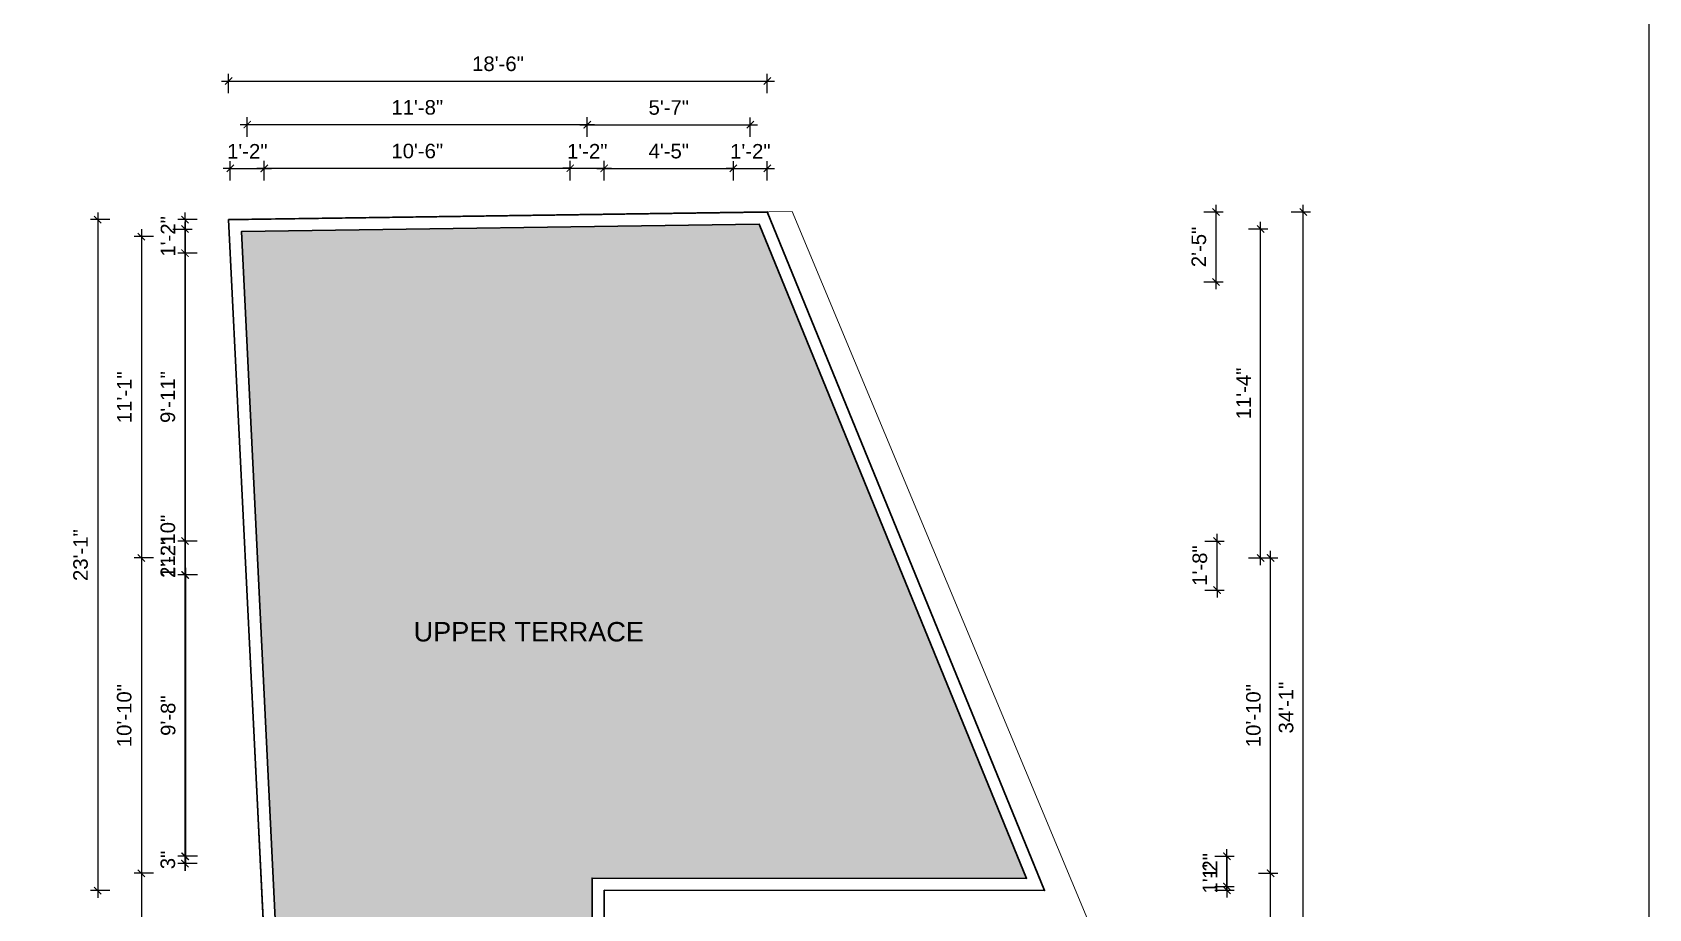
# Model space of a CAD drawing. Header units: inches. Extents: x -6683 to 26091, y -5972 to 4741.
# Drawn here: x 21542 to 22208, y -3024 to -2663 of the extents above; entities that cross this region are included whole.
import ezdxf

# ---------------------------------------------------------------- set-up
doc = ezdxf.new("R2010")
doc.units = ezdxf.units.IN
doc.header["$MEASUREMENT"] = 0
doc.linetypes.add('HIDDEN', pattern=[0.375, 0.25, -0.125])
for name, color, linetype, lineweight in [('Dimension-0.13', 114, 'Continuous', 13), ('hatch-.09', 8, 'Continuous', 9), ('Label', 7, 'Continuous', 13), ('WALL', 12, 'Continuous', 30), ('wall2', 1, 'Continuous', 15)]:
    doc.layers.add(name, color=color, linetype=linetype, lineweight=lineweight)
doc.styles.add('arial 1000', font='arial.ttf')
doc.styles.add('dim', font='arial.ttf', dxfattribs={"height": 7})
doc.dimstyles.new("1-8'", dxfattribs={"dimtxt": 6, "dimasz": 3, "dimexe": 3, "dimexo": 6, "dimgap": 4, "dimtad": 1, "dimdec": 0, "dimzin": 0, "dimdsep": 46, "dimlunit": 4, "dimtxsty": 'arial 1000', "dimblk": 'ARCHTICK', "dimcen": 8, "dimdle": 3, "dimclrt": 7, "dimazin": 0, "dimtfac": 1, "dimtdec": 0, "dimtix": 1, "dimtmove": 2, "dimatfit": 3, "dimfxl": 5, "dimfxlon": 1, "dimarcsym": 0})

# ---------------------------------------------------------------- blocks, each defined once
blk = doc.blocks.new('_ArchTick')
at = {"color": 0, "const_width": 0.15}
blk.add_lwpolyline([(-0.5, -0.5), (0.5, 0.5)], dxfattribs=at)
blk = doc.blocks.new('*D444')
at = {"layer": 'Defpoints', "color": 0, "transparency": 16777216}
for p in [(21959.18, -3016.5), (21953.4, -3070.5), (21953.4, -3145.36)]:
    blk.add_point(p, dxfattribs=at)
at = {"layer": 'Dimension-0.13', "color": 0, "lineweight": -2, "transparency": 16777216}
for p, q in [((21959.18, -3065.5), (21959.18, -3073.5)), ((21953.4, -3070.5), (21950.4, -3070.5)), ((21953.4, -3075.5), (21953.4, -3067.5)), ((21959.18, -3070.5), (21953.4, -3070.5)), ((21959.18, -3070.5), (21962.18, -3070.5))]:
    blk.add_line(p, q, dxfattribs=at)
at = {"layer": 'Dimension-0.13', "color": 0, "lineweight": -2, "transparency": 16777216, "xscale": 3, "yscale": 3, "zscale": 3}
blk.add_blockref('_ArchTick', (21953.4, -3070.5), dxfattribs=at)
at = {"layer": 'Dimension-0.13', "color": 0, "lineweight": -2, "transparency": 16777216, "xscale": 3, "yscale": 3, "zscale": 3, "rotation": 180}
blk.add_blockref('_ArchTick', (21959.18, -3070.5), dxfattribs=at)
at = {"layer": 'Dimension-0.13', "color": 7, "transparency": 16777216, "insert": (21956.29, -3063.44), "char_height": 6, "attachment_point": 5, "style": 'arial 1000'}
blk.add_mtext('6"', dxfattribs=at)
blk = doc.blocks.new('*D446')
at = {"layer": 'Defpoints', "color": 0, "transparency": 16777216}
for p in [(21953.4, -3009.36), (22052.35, -3009.36), (21953.4, -3138.36)]:
    blk.add_point(p, dxfattribs=at)
at = {"layer": 'Dimension-0.13', "color": 0, "lineweight": -2, "transparency": 16777216}
for p, q in [((22052.35, -3141.36), (22052.35, -3006.36)), ((22047.35, -3009.36), (22055.35, -3009.36)), ((22047.35, -3138.36), (22055.35, -3138.36))]:
    blk.add_line(p, q, dxfattribs=at)
at = {"layer": 'Dimension-0.13', "color": 0, "lineweight": -2, "transparency": 16777216, "xscale": 3, "yscale": 3, "zscale": 3}
for p, rotation in [((22052.35, -3009.36), 90), ((22052.35, -3138.36), 270)]:
    blk.add_blockref('_ArchTick', p, dxfattribs=dict(at, rotation=rotation))
at = {"layer": 'Dimension-0.13', "color": 7, "transparency": 16777216, "insert": (22045.29, -3073.86), "char_height": 6, "attachment_point": 5, "rotation": 90, "style": 'arial 1000'}
blk.add_mtext('10\'-9"', dxfattribs=at)
blk = doc.blocks.new('*D447')
at = {"layer": 'Defpoints', "color": 0, "transparency": 16777216}
for p in [(21844.8, -2736.72), (22065.86, -2736.72), (21948.08, -3145.36)]:
    blk.add_point(p, dxfattribs=at)
at = {"layer": 'Dimension-0.13', "color": 0, "lineweight": -2, "transparency": 16777216}
for p, q in [((22060.86, -2736.72), (22068.86, -2736.72)), ((22065.86, -3148.36), (22065.86, -2733.72)), ((22060.86, -3145.36), (22068.86, -3145.36))]:
    blk.add_line(p, q, dxfattribs=at)
at = {"layer": 'Dimension-0.13', "color": 0, "lineweight": -2, "transparency": 16777216, "xscale": 3, "yscale": 3, "zscale": 3}
for p, rotation in [((22065.86, -2736.72), 90), ((22065.86, -3145.36), 270)]:
    blk.add_blockref('_ArchTick', p, dxfattribs=dict(at, rotation=rotation))
at = {"layer": 'Dimension-0.13', "color": 7, "transparency": 16777216, "insert": (22058.79, -2941.04), "char_height": 6, "attachment_point": 5, "rotation": 90, "style": 'arial 1000'}
blk.add_mtext('34\'-1"', dxfattribs=at)
blk = doc.blocks.new('*D448')
at = {"layer": 'Defpoints', "color": 0, "transparency": 16777216}
for p in [(21637.34, -2718.72), (21623.34, -2739.86), (21637.34, -2739.86)]:
    blk.add_point(p, dxfattribs=at)
at = {"layer": 'Dimension-0.13', "color": 0, "lineweight": -2, "transparency": 16777216}
for p, q in [((21623.34, -2718.72), (21620.34, -2718.72)), ((21623.34, -2723.72), (21623.34, -2715.72)), ((21623.34, -2718.72), (21637.34, -2718.72)), ((21637.34, -2723.72), (21637.34, -2715.72)), ((21637.34, -2718.72), (21640.34, -2718.72))]:
    blk.add_line(p, q, dxfattribs=at)
at = {"layer": 'Dimension-0.13', "color": 0, "lineweight": -2, "transparency": 16777216, "xscale": 3, "yscale": 3, "zscale": 3}
blk.add_blockref('_ArchTick', (21623.34, -2718.72), dxfattribs=at)
at = {"layer": 'Dimension-0.13', "color": 0, "lineweight": -2, "transparency": 16777216, "xscale": 3, "yscale": 3, "zscale": 3, "rotation": 180}
blk.add_blockref('_ArchTick', (21637.34, -2718.72), dxfattribs=at)
at = {"layer": 'Dimension-0.13', "color": 7, "transparency": 16777216, "insert": (21630.34, -2711.7), "char_height": 6, "attachment_point": 5, "style": 'arial 1000'}
blk.add_mtext('1\'-2"', dxfattribs=at)
blk = doc.blocks.new('*D449')
at = {"layer": 'Defpoints', "color": 0, "transparency": 16777216}
for p in [(21770.54, -2700.68), (21770.54, -2737.86), (21630.34, -2739.86)]:
    blk.add_point(p, dxfattribs=at)
at = {"layer": 'Dimension-0.13', "color": 0, "lineweight": -2, "transparency": 16777216}
for p, q in [((21630.34, -2705.68), (21630.34, -2697.68)), ((21770.54, -2705.68), (21770.54, -2697.68)), ((21627.34, -2700.68), (21773.54, -2700.68))]:
    blk.add_line(p, q, dxfattribs=at)
at = {"layer": 'Dimension-0.13', "color": 0, "lineweight": -2, "transparency": 16777216, "xscale": 3, "yscale": 3, "zscale": 3, "rotation": 180}
blk.add_blockref('_ArchTick', (21630.34, -2700.68), dxfattribs=at)
at = {"layer": 'Dimension-0.13', "color": 0, "lineweight": -2, "transparency": 16777216, "xscale": 3, "yscale": 3, "zscale": 3}
blk.add_blockref('_ArchTick', (21770.54, -2700.68), dxfattribs=at)
at = {"layer": 'Dimension-0.13', "color": 7, "transparency": 16777216, "insert": (21700.44, -2693.62), "char_height": 6, "attachment_point": 5, "style": 'arial 1000'}
blk.add_mtext('11\'-8"', dxfattribs=at)
blk = doc.blocks.new('*D450')
at = {"layer": 'Defpoints', "color": 0, "transparency": 16777216}
for p in [(21844.8, -2682.72), (21844.8, -2736.72), (21622.65, -2739.86)]:
    blk.add_point(p, dxfattribs=at)
at = {"layer": 'Dimension-0.13', "color": 0, "lineweight": -2, "transparency": 16777216}
for p, q in [((21622.65, -2687.72), (21622.65, -2679.72)), ((21844.8, -2687.72), (21844.8, -2679.72)), ((21619.65, -2682.72), (21847.8, -2682.72))]:
    blk.add_line(p, q, dxfattribs=at)
at = {"layer": 'Dimension-0.13', "color": 0, "lineweight": -2, "transparency": 16777216, "xscale": 3, "yscale": 3, "zscale": 3, "rotation": 180}
blk.add_blockref('_ArchTick', (21622.65, -2682.72), dxfattribs=at)
at = {"layer": 'Dimension-0.13', "color": 0, "lineweight": -2, "transparency": 16777216, "xscale": 3, "yscale": 3, "zscale": 3}
blk.add_blockref('_ArchTick', (21844.8, -2682.72), dxfattribs=at)
at = {"layer": 'Dimension-0.13', "color": 7, "transparency": 16777216, "insert": (21733.73, -2675.65), "char_height": 6, "attachment_point": 5, "style": 'arial 1000'}
blk.add_mtext('18\'-6"', dxfattribs=at)
blk = doc.blocks.new('*D451')
at = {"layer": 'Defpoints', "color": 0, "transparency": 16777216}
for p in [(21622.65, -2739.86), (21604.65, -2753.7), (21623.34, -2753.7)]:
    blk.add_point(p, dxfattribs=at)
at = {"layer": 'Dimension-0.13', "color": 0, "lineweight": -2, "transparency": 16777216}
for p, q in [((21604.65, -2739.86), (21604.65, -2736.86)), ((21609.65, -2739.86), (21601.65, -2739.86)), ((21604.65, -2739.86), (21604.65, -2753.7)), ((21609.65, -2753.7), (21601.65, -2753.7)), ((21604.65, -2753.7), (21604.65, -2756.7))]:
    blk.add_line(p, q, dxfattribs=at)
at = {"layer": 'Dimension-0.13', "color": 0, "lineweight": -2, "transparency": 16777216, "xscale": 3, "yscale": 3, "zscale": 3}
for p, rotation in [((21604.65, -2739.86), 270), ((21604.65, -2753.7), 90)]:
    blk.add_blockref('_ArchTick', p, dxfattribs=dict(at, rotation=rotation))
at = {"layer": 'Dimension-0.13', "color": 7, "transparency": 16777216, "insert": (21597.64, -2746.78), "char_height": 6, "attachment_point": 5, "rotation": 90, "style": 'arial 1000'}
blk.add_mtext('1\'-2"', dxfattribs=at)
blk = doc.blocks.new('*D452')
at = {"layer": 'Defpoints', "color": 0, "transparency": 16777216}
for p in [(21623.34, -2746.86), (21586.65, -2879.36), (21629.58, -2879.36)]:
    blk.add_point(p, dxfattribs=at)
at = {"layer": 'Dimension-0.13', "color": 0, "lineweight": -2, "transparency": 16777216}
for p, q in [((21586.65, -2743.86), (21586.65, -2882.36)), ((21591.65, -2746.86), (21583.65, -2746.86)), ((21591.65, -2879.36), (21583.65, -2879.36))]:
    blk.add_line(p, q, dxfattribs=at)
at = {"layer": 'Dimension-0.13', "color": 0, "lineweight": -2, "transparency": 16777216, "xscale": 3, "yscale": 3, "zscale": 3}
for p, rotation in [((21586.65, -2746.86), 90), ((21586.65, -2879.36), 270)]:
    blk.add_blockref('_ArchTick', p, dxfattribs=dict(at, rotation=rotation))
at = {"layer": 'Dimension-0.13', "color": 7, "transparency": 16777216, "insert": (21579.64, -2813.11), "char_height": 6, "attachment_point": 5, "rotation": 90, "style": 'arial 1000'}
blk.add_mtext('11\'-1"', dxfattribs=at)
blk = doc.blocks.new('*D453')
at = {"layer": 'Defpoints', "color": 0, "transparency": 16777216}
for p in [(21623.34, -2739.86), (21568.65, -3016.5), (21959.18, -3016.5)]:
    blk.add_point(p, dxfattribs=at)
at = {"layer": 'Dimension-0.13', "color": 0, "lineweight": -2, "transparency": 16777216}
for p, q in [((21568.65, -2736.86), (21568.65, -3019.5)), ((21573.65, -2739.86), (21565.65, -2739.86)), ((21573.65, -3016.5), (21565.65, -3016.5))]:
    blk.add_line(p, q, dxfattribs=at)
at = {"layer": 'Dimension-0.13', "color": 0, "lineweight": -2, "transparency": 16777216, "xscale": 3, "yscale": 3, "zscale": 3}
for p, rotation in [((21568.65, -2739.86), 90), ((21568.65, -3016.5), 270)]:
    blk.add_blockref('_ArchTick', p, dxfattribs=dict(at, rotation=rotation))
at = {"layer": 'Dimension-0.13', "color": 7, "transparency": 16777216, "insert": (21561.59, -2878.18), "char_height": 6, "attachment_point": 5, "rotation": 90, "style": 'arial 1000'}
blk.add_mtext('23\'-1"', dxfattribs=at)
blk = doc.blocks.new('*D454')
at = {"layer": 'Defpoints', "color": 0, "transparency": 16777216}
for p in [(21953.4, -3002.36), (22034.35, -3002.36), (21953.4, -3016.36)]:
    blk.add_point(p, dxfattribs=at)
at = {"layer": 'Dimension-0.13', "color": 0, "lineweight": -2, "transparency": 16777216}
for p, q in [((22034.35, -3002.36), (22034.35, -2999.36)), ((22029.35, -3002.36), (22037.35, -3002.36)), ((22034.35, -3016.36), (22034.35, -3002.36)), ((22029.35, -3016.36), (22037.35, -3016.36)), ((22034.35, -3016.36), (22034.35, -3019.36))]:
    blk.add_line(p, q, dxfattribs=at)
at = {"layer": 'Dimension-0.13', "color": 0, "lineweight": -2, "transparency": 16777216, "xscale": 3, "yscale": 3, "zscale": 3}
for p, rotation in [((22034.35, -3002.36), 270), ((22034.35, -3016.36), 90)]:
    blk.add_blockref('_ArchTick', p, dxfattribs=dict(at, rotation=rotation))
at = {"layer": 'Dimension-0.13', "color": 7, "transparency": 16777216, "insert": (22027.34, -3009.36), "char_height": 6, "attachment_point": 5, "rotation": 90, "style": 'arial 1000'}
blk.add_mtext('1\'-2"', dxfattribs=at)
blk = doc.blocks.new('*D421')
at = {"layer": 'Defpoints', "color": 0, "transparency": 16777216}
for p in [(21953.4, -3002.36), (21899.83, -3014.81), (22034.35, -3014.81)]:
    blk.add_point(p, dxfattribs=at)
at = {"layer": 'Dimension-0.13', "color": 0, "lineweight": -2, "transparency": 16777216}
for p, q in [((22034.35, -3002.36), (22034.35, -2999.36)), ((22029.35, -3002.36), (22037.35, -3002.36)), ((22034.35, -3002.36), (22034.35, -3014.81)), ((22029.35, -3014.81), (22037.35, -3014.81)), ((22034.35, -3014.81), (22034.35, -3017.81))]:
    blk.add_line(p, q, dxfattribs=at)
at = {"layer": 'Dimension-0.13', "color": 0, "lineweight": -2, "transparency": 16777216, "xscale": 3, "yscale": 3, "zscale": 3}
for p, rotation in [((22034.35, -3002.36), 270), ((22034.35, -3014.81), 90)]:
    blk.add_blockref('_ArchTick', p, dxfattribs=dict(at, rotation=rotation))
at = {"layer": 'Dimension-0.13', "color": 7, "transparency": 16777216, "insert": (22027.34, -3008.58), "char_height": 6, "attachment_point": 5, "rotation": 90, "style": 'arial 1000'}
blk.add_mtext("1'", dxfattribs=at)
blk = doc.blocks.new('*D455')
at = {"layer": 'Defpoints', "color": 0, "transparency": 16777216}
for p in [(21900.25, -2872.36), (22030.27, -2872.36), (21899.84, -2892.61)]:
    blk.add_point(p, dxfattribs=at)
at = {"layer": 'Dimension-0.13', "color": 0, "lineweight": -2, "transparency": 16777216}
for p, q in [((22025.27, -2872.36), (22033.27, -2872.36)), ((22030.27, -2872.36), (22030.27, -2869.36)), ((22030.27, -2892.61), (22030.27, -2872.36)), ((22025.27, -2892.61), (22033.27, -2892.61)), ((22030.27, -2892.61), (22030.27, -2895.61))]:
    blk.add_line(p, q, dxfattribs=at)
at = {"layer": 'Dimension-0.13', "color": 0, "lineweight": -2, "transparency": 16777216, "xscale": 3, "yscale": 3, "zscale": 3}
for p, rotation in [((22030.27, -2872.36), 270), ((22030.27, -2892.61), 90)]:
    blk.add_blockref('_ArchTick', p, dxfattribs=dict(at, rotation=rotation))
at = {"layer": 'Dimension-0.13', "color": 7, "transparency": 16777216, "insert": (22023.2, -2882.49), "char_height": 6, "attachment_point": 5, "rotation": 90, "style": 'arial 1000'}
blk.add_mtext('1\'-8"', dxfattribs=at)
blk = doc.blocks.new('*D456')
at = {"layer": 'Defpoints', "color": 0, "transparency": 16777216}
for p in [(21844.8, -2736.72), (22029.86, -2736.72), (21844.8, -2765.56)]:
    blk.add_point(p, dxfattribs=at)
at = {"layer": 'Dimension-0.13', "color": 0, "lineweight": -2, "transparency": 16777216}
for p, q in [((22024.86, -2736.72), (22032.86, -2736.72)), ((22029.86, -2768.56), (22029.86, -2733.72)), ((22024.86, -2765.56), (22032.86, -2765.56))]:
    blk.add_line(p, q, dxfattribs=at)
at = {"layer": 'Dimension-0.13', "color": 0, "lineweight": -2, "transparency": 16777216, "xscale": 3, "yscale": 3, "zscale": 3}
for p, rotation in [((22029.86, -2736.72), 90), ((22029.86, -2765.56), 270)]:
    blk.add_blockref('_ArchTick', p, dxfattribs=dict(at, rotation=rotation))
at = {"layer": 'Dimension-0.13', "color": 7, "transparency": 16777216, "insert": (22022.79, -2751.14), "char_height": 6, "attachment_point": 5, "rotation": 90, "style": 'arial 1000'}
blk.add_mtext('2\'-5"', dxfattribs=at)
blk = doc.blocks.new('*D457')
at = {"layer": 'Defpoints', "color": 0, "transparency": 16777216}
for p in [(21900.25, -2879.36), (22052.35, -2879.36), (21953.4, -3009.36)]:
    blk.add_point(p, dxfattribs=at)
at = {"layer": 'Dimension-0.13', "color": 0, "lineweight": -2, "transparency": 16777216}
for p, q in [((22047.35, -2879.36), (22055.35, -2879.36)), ((22052.35, -3012.36), (22052.35, -2876.36)), ((22047.35, -3009.36), (22055.35, -3009.36))]:
    blk.add_line(p, q, dxfattribs=at)
at = {"layer": 'Dimension-0.13', "color": 0, "lineweight": -2, "transparency": 16777216, "xscale": 3, "yscale": 3, "zscale": 3}
for p, rotation in [((22052.35, -2879.36), 90), ((22052.35, -3009.36), 270)]:
    blk.add_blockref('_ArchTick', p, dxfattribs=dict(at, rotation=rotation))
at = {"layer": 'Dimension-0.13', "color": 7, "transparency": 16777216, "insert": (22045.29, -2944.36), "char_height": 6, "attachment_point": 5, "rotation": 90, "style": 'arial 1000'}
blk.add_mtext('10\'-10"', dxfattribs=at)
blk = doc.blocks.new('*D422')
at = {"layer": 'Defpoints', "color": 0, "transparency": 16777216}
for p in [(21844.8, -2743.72), (22048.27, -2743.72), (21900.25, -2879.36)]:
    blk.add_point(p, dxfattribs=at)
at = {"layer": 'Dimension-0.13', "color": 0, "lineweight": -2, "transparency": 16777216}
for p, q in [((22043.27, -2743.72), (22051.27, -2743.72)), ((22048.27, -2882.36), (22048.27, -2740.72)), ((22043.27, -2879.36), (22051.27, -2879.36))]:
    blk.add_line(p, q, dxfattribs=at)
at = {"layer": 'Dimension-0.13', "color": 0, "lineweight": -2, "transparency": 16777216, "xscale": 3, "yscale": 3, "zscale": 3}
for p, rotation in [((22048.27, -2743.72), 90), ((22048.27, -2879.36), 270)]:
    blk.add_blockref('_ArchTick', p, dxfattribs=dict(at, rotation=rotation))
at = {"layer": 'Dimension-0.13', "color": 7, "transparency": 16777216, "insert": (22041.25, -2811.54), "char_height": 6, "attachment_point": 5, "rotation": 90, "style": 'arial 1000'}
blk.add_mtext('11\'-4"', dxfattribs=at)
blk = doc.blocks.new('*D423')
at = {"layer": 'Defpoints', "color": 0, "transparency": 16777216}
for p in [(21763.54, -2718.68), (21763.54, -2737.86), (21637.34, -2739.86)]:
    blk.add_point(p, dxfattribs=at)
at = {"layer": 'Dimension-0.13', "color": 0, "lineweight": -2, "transparency": 16777216}
for p, q in [((21634.34, -2718.68), (21766.54, -2718.68)), ((21637.34, -2723.68), (21637.34, -2715.68)), ((21763.54, -2723.68), (21763.54, -2715.68))]:
    blk.add_line(p, q, dxfattribs=at)
at = {"layer": 'Dimension-0.13', "color": 0, "lineweight": -2, "transparency": 16777216, "xscale": 3, "yscale": 3, "zscale": 3, "rotation": 180}
blk.add_blockref('_ArchTick', (21637.34, -2718.68), dxfattribs=at)
at = {"layer": 'Dimension-0.13', "color": 0, "lineweight": -2, "transparency": 16777216, "xscale": 3, "yscale": 3, "zscale": 3}
blk.add_blockref('_ArchTick', (21763.54, -2718.68), dxfattribs=at)
at = {"layer": 'Dimension-0.13', "color": 7, "transparency": 16777216, "insert": (21700.44, -2711.62), "char_height": 6, "attachment_point": 5, "style": 'arial 1000'}
blk.add_mtext('10\'-6"', dxfattribs=at)
blk = doc.blocks.new('*D424')
at = {"layer": 'Defpoints', "color": 0, "transparency": 16777216}
for p in [(21777.54, -2718.68), (21763.54, -2737.86), (21777.54, -2737.86)]:
    blk.add_point(p, dxfattribs=at)
at = {"layer": 'Dimension-0.13', "color": 0, "lineweight": -2, "transparency": 16777216}
for p, q in [((21763.54, -2718.68), (21760.54, -2718.68)), ((21763.54, -2723.68), (21763.54, -2715.68)), ((21763.54, -2718.68), (21777.54, -2718.68)), ((21777.54, -2723.68), (21777.54, -2715.68)), ((21777.54, -2718.68), (21780.54, -2718.68))]:
    blk.add_line(p, q, dxfattribs=at)
at = {"layer": 'Dimension-0.13', "color": 0, "lineweight": -2, "transparency": 16777216, "xscale": 3, "yscale": 3, "zscale": 3}
blk.add_blockref('_ArchTick', (21763.54, -2718.68), dxfattribs=at)
at = {"layer": 'Dimension-0.13', "color": 0, "lineweight": -2, "transparency": 16777216, "xscale": 3, "yscale": 3, "zscale": 3, "rotation": 180}
blk.add_blockref('_ArchTick', (21777.54, -2718.68), dxfattribs=at)
at = {"layer": 'Dimension-0.13', "color": 7, "transparency": 16777216, "insert": (21770.54, -2711.67), "char_height": 6, "attachment_point": 5, "style": 'arial 1000'}
blk.add_mtext('1\'-2"', dxfattribs=at)
blk = doc.blocks.new('*D425')
at = {"layer": 'Defpoints', "color": 0, "transparency": 16777216}
for p in [(21830.8, -2718.72), (21777.54, -2737.86), (21830.8, -2736.72)]:
    blk.add_point(p, dxfattribs=at)
at = {"layer": 'Dimension-0.13', "color": 0, "lineweight": -2, "transparency": 16777216}
for p, q in [((21774.54, -2718.72), (21833.8, -2718.72)), ((21777.54, -2723.72), (21777.54, -2715.72)), ((21830.8, -2723.72), (21830.8, -2715.72))]:
    blk.add_line(p, q, dxfattribs=at)
at = {"layer": 'Dimension-0.13', "color": 0, "lineweight": -2, "transparency": 16777216, "xscale": 3, "yscale": 3, "zscale": 3, "rotation": 180}
blk.add_blockref('_ArchTick', (21777.54, -2718.72), dxfattribs=at)
at = {"layer": 'Dimension-0.13', "color": 0, "lineweight": -2, "transparency": 16777216, "xscale": 3, "yscale": 3, "zscale": 3}
blk.add_blockref('_ArchTick', (21830.8, -2718.72), dxfattribs=at)
at = {"layer": 'Dimension-0.13', "color": 7, "transparency": 16777216, "insert": (21804.17, -2711.66), "char_height": 6, "attachment_point": 5, "style": 'arial 1000'}
blk.add_mtext('4\'-5"', dxfattribs=at)
blk = doc.blocks.new('*D426')
at = {"layer": 'Defpoints', "color": 0, "transparency": 16777216}
for p in [(21844.8, -2718.72), (21830.8, -2736.72), (21844.8, -2736.72)]:
    blk.add_point(p, dxfattribs=at)
at = {"layer": 'Dimension-0.13', "color": 0, "lineweight": -2, "transparency": 16777216}
for p, q in [((21830.8, -2718.72), (21827.8, -2718.72)), ((21830.8, -2723.72), (21830.8, -2715.72)), ((21830.8, -2718.72), (21844.8, -2718.72)), ((21844.8, -2723.72), (21844.8, -2715.72)), ((21844.8, -2718.72), (21847.8, -2718.72))]:
    blk.add_line(p, q, dxfattribs=at)
at = {"layer": 'Dimension-0.13', "color": 0, "lineweight": -2, "transparency": 16777216, "xscale": 3, "yscale": 3, "zscale": 3}
blk.add_blockref('_ArchTick', (21830.8, -2718.72), dxfattribs=at)
at = {"layer": 'Dimension-0.13', "color": 0, "lineweight": -2, "transparency": 16777216, "xscale": 3, "yscale": 3, "zscale": 3, "rotation": 180}
blk.add_blockref('_ArchTick', (21844.8, -2718.72), dxfattribs=at)
at = {"layer": 'Dimension-0.13', "color": 7, "transparency": 16777216, "insert": (21837.8, -2711.7), "char_height": 6, "attachment_point": 5, "style": 'arial 1000'}
blk.add_mtext('1\'-2"', dxfattribs=at)
blk = doc.blocks.new('*D427')
at = {"layer": 'Defpoints', "color": 0, "transparency": 16777216}
for p in [(21837.8, -2700.72), (21770.54, -2737.86), (21837.8, -2736.72)]:
    blk.add_point(p, dxfattribs=at)
at = {"layer": 'Dimension-0.13', "color": 0, "lineweight": -2, "transparency": 16777216}
for p, q in [((21770.54, -2705.72), (21770.54, -2697.72)), ((21837.8, -2705.72), (21837.8, -2697.72)), ((21767.54, -2700.72), (21840.8, -2700.72))]:
    blk.add_line(p, q, dxfattribs=at)
at = {"layer": 'Dimension-0.13', "color": 0, "lineweight": -2, "transparency": 16777216, "xscale": 3, "yscale": 3, "zscale": 3, "rotation": 180}
blk.add_blockref('_ArchTick', (21770.54, -2700.72), dxfattribs=at)
at = {"layer": 'Dimension-0.13', "color": 0, "lineweight": -2, "transparency": 16777216, "xscale": 3, "yscale": 3, "zscale": 3}
blk.add_blockref('_ArchTick', (21837.8, -2700.72), dxfattribs=at)
at = {"layer": 'Dimension-0.13', "color": 7, "transparency": 16777216, "insert": (21804.17, -2693.66), "char_height": 6, "attachment_point": 5, "style": 'arial 1000'}
blk.add_mtext('5\'-7"', dxfattribs=at)
blk = doc.blocks.new('*D428')
at = {"layer": 'Defpoints', "color": 0, "transparency": 16777216}
for p in [(21623.34, -2753.7), (21604.65, -2872.36), (21629.58, -2872.36)]:
    blk.add_point(p, dxfattribs=at)
at = {"layer": 'Dimension-0.13', "color": 0, "lineweight": -2, "transparency": 16777216}
for p, q in [((21604.65, -2750.7), (21604.65, -2875.36)), ((21609.65, -2753.7), (21601.65, -2753.7)), ((21609.65, -2872.36), (21601.65, -2872.36))]:
    blk.add_line(p, q, dxfattribs=at)
at = {"layer": 'Dimension-0.13', "color": 0, "lineweight": -2, "transparency": 16777216, "xscale": 3, "yscale": 3, "zscale": 3}
for p, rotation in [((21604.65, -2753.7), 90), ((21604.65, -2872.36), 270)]:
    blk.add_blockref('_ArchTick', p, dxfattribs=dict(at, rotation=rotation))
at = {"layer": 'Dimension-0.13', "color": 7, "transparency": 16777216, "insert": (21597.59, -2813.03), "char_height": 6, "attachment_point": 5, "rotation": 90, "style": 'arial 1000'}
blk.add_mtext('9\'-11"', dxfattribs=at)
blk = doc.blocks.new('*D429')
at = {"layer": 'Defpoints', "color": 0, "transparency": 16777216}
for p in [(21629.58, -2872.36), (21604.65, -2886.36), (21629.95, -2886.36)]:
    blk.add_point(p, dxfattribs=at)
at = {"layer": 'Dimension-0.13', "color": 0, "lineweight": -2, "transparency": 16777216}
for p, q in [((21609.65, -2872.36), (21601.65, -2872.36)), ((21604.65, -2872.36), (21604.65, -2869.36)), ((21604.65, -2872.36), (21604.65, -2886.36)), ((21609.65, -2886.36), (21601.65, -2886.36)), ((21604.65, -2886.36), (21604.65, -2889.36))]:
    blk.add_line(p, q, dxfattribs=at)
at = {"layer": 'Dimension-0.13', "color": 0, "lineweight": -2, "transparency": 16777216, "xscale": 3, "yscale": 3, "zscale": 3}
for p, rotation in [((21604.65, -2872.36), 270), ((21604.65, -2886.36), 90)]:
    blk.add_blockref('_ArchTick', p, dxfattribs=dict(at, rotation=rotation))
at = {"layer": 'Dimension-0.13', "color": 7, "transparency": 16777216, "insert": (21597.64, -2879.36), "char_height": 6, "attachment_point": 5, "rotation": 90, "style": 'arial 1000'}
blk.add_mtext('1\'-2"', dxfattribs=at)
blk = doc.blocks.new('*D430')
at = {"layer": 'Defpoints', "color": 0, "transparency": 16777216}
for p in [(21629.95, -2886.36), (21604.79, -3002.36), (21635.73, -3002.36)]:
    blk.add_point(p, dxfattribs=at)
at = {"layer": 'Dimension-0.13', "color": 0, "lineweight": -2, "transparency": 16777216}
for p, q in [((21609.79, -2886.36), (21601.79, -2886.36)), ((21604.79, -2883.36), (21604.79, -3005.36)), ((21609.79, -3002.36), (21601.79, -3002.36))]:
    blk.add_line(p, q, dxfattribs=at)
at = {"layer": 'Dimension-0.13', "color": 0, "lineweight": -2, "transparency": 16777216, "xscale": 3, "yscale": 3, "zscale": 3}
for p, rotation in [((21604.79, -2886.36), 90), ((21604.79, -3002.36), 270)]:
    blk.add_blockref('_ArchTick', p, dxfattribs=dict(at, rotation=rotation))
at = {"layer": 'Dimension-0.13', "color": 7, "transparency": 16777216, "insert": (21597.72, -2944.36), "char_height": 6, "attachment_point": 5, "rotation": 90, "style": 'arial 1000'}
blk.add_mtext('9\'-8"', dxfattribs=at)
blk = doc.blocks.new('*D431')
at = {"layer": 'Defpoints', "color": 0, "transparency": 16777216}
for p in [(21604.65, -3005.36), (21635.73, -3002.36), (21635.73, -3005.36)]:
    blk.add_point(p, dxfattribs=at)
at = {"layer": 'Dimension-0.13', "color": 0, "lineweight": -2, "transparency": 16777216}
for p, q in [((21604.65, -3002.36), (21604.65, -2999.36)), ((21609.65, -3002.36), (21601.65, -3002.36)), ((21609.65, -3005.36), (21601.65, -3005.36)), ((21604.65, -3002.36), (21604.65, -3005.36)), ((21604.65, -3005.36), (21604.65, -3008.36))]:
    blk.add_line(p, q, dxfattribs=at)
at = {"layer": 'Dimension-0.13', "color": 0, "lineweight": -2, "transparency": 16777216, "xscale": 3, "yscale": 3, "zscale": 3}
for p, rotation in [((21604.65, -3002.36), 270), ((21604.65, -3005.36), 90)]:
    blk.add_blockref('_ArchTick', p, dxfattribs=dict(at, rotation=rotation))
at = {"layer": 'Dimension-0.13', "color": 7, "transparency": 16777216, "insert": (21597.59, -3003.86), "char_height": 6, "attachment_point": 5, "rotation": 90, "style": 'arial 1000'}
blk.add_mtext('3"', dxfattribs=at)
blk = doc.blocks.new('*D432')
at = {"layer": 'Defpoints', "color": 0, "transparency": 16777216}
for p in [(21346.86, -2743.75), (21604.65, -2743.75), (21635.73, -3005.36)]:
    blk.add_point(p, dxfattribs=at)
at = {"layer": 'Dimension-0.13', "color": 0, "lineweight": -2, "transparency": 16777216}
for p, q in [((21599.65, -2743.75), (21607.65, -2743.75)), ((21604.65, -3008.36), (21604.65, -2740.75)), ((21609.65, -3005.36), (21601.65, -3005.36))]:
    blk.add_line(p, q, dxfattribs=at)
at = {"layer": 'Dimension-0.13', "color": 0, "lineweight": -2, "transparency": 16777216, "xscale": 3, "yscale": 3, "zscale": 3}
for p, rotation in [((21604.65, -2743.75), 90), ((21604.65, -3005.36), 270)]:
    blk.add_blockref('_ArchTick', p, dxfattribs=dict(at, rotation=rotation))
at = {"layer": 'Dimension-0.13', "color": 7, "transparency": 16777216, "insert": (21597.59, -2874.56), "char_height": 6, "attachment_point": 5, "rotation": 90, "style": 'arial 1000'}
blk.add_mtext('21\'-10"', dxfattribs=at)
blk = doc.blocks.new('*D433')
at = {"layer": 'Defpoints', "color": 0, "transparency": 16777216}
for p in [(21346.86, -2743.75), (21313.02, -3076.36), (21700.87, -3076.36)]:
    blk.add_point(p, dxfattribs=at)
at = {"layer": 'Dimension-0.13', "color": 0, "lineweight": -2, "transparency": 16777216}
for p, q in [((21318.02, -2743.75), (21310.02, -2743.75)), ((21313.02, -2740.75), (21313.02, -3079.36)), ((21318.02, -3076.36), (21310.02, -3076.36))]:
    blk.add_line(p, q, dxfattribs=at)
at = {"layer": 'Dimension-0.13', "color": 0, "lineweight": -2, "transparency": 16777216, "xscale": 3, "yscale": 3, "zscale": 3}
for p, rotation in [((21313.02, -2743.75), 90), ((21313.02, -3076.36), 270)]:
    blk.add_blockref('_ArchTick', p, dxfattribs=dict(at, rotation=rotation))
at = {"layer": 'Dimension-0.13', "color": 7, "transparency": 16777216, "insert": (21305.95, -2910.06), "char_height": 6, "attachment_point": 5, "rotation": 90, "style": 'arial 1000'}
blk.add_mtext('27\'-9"', dxfattribs=at)
blk = doc.blocks.new('*D437')
at = {"layer": 'Defpoints', "color": 0, "transparency": 16777216}
for p in [(21629.58, -2879.36), (21586.65, -3009.36), (21635.73, -3009.36)]:
    blk.add_point(p, dxfattribs=at)
at = {"layer": 'Dimension-0.13', "color": 0, "lineweight": -2, "transparency": 16777216}
for p, q in [((21591.65, -2879.36), (21583.65, -2879.36)), ((21586.65, -2876.36), (21586.65, -3012.36)), ((21591.65, -3009.36), (21583.65, -3009.36))]:
    blk.add_line(p, q, dxfattribs=at)
at = {"layer": 'Dimension-0.13', "color": 0, "lineweight": -2, "transparency": 16777216, "xscale": 3, "yscale": 3, "zscale": 3}
for p, rotation in [((21586.65, -2879.36), 90), ((21586.65, -3009.36), 270)]:
    blk.add_blockref('_ArchTick', p, dxfattribs=dict(at, rotation=rotation))
at = {"layer": 'Dimension-0.13', "color": 7, "transparency": 16777216, "insert": (21579.59, -2944.36), "char_height": 6, "attachment_point": 5, "rotation": 90, "style": 'arial 1000'}
blk.add_mtext('10\'-10"', dxfattribs=at)
blk = doc.blocks.new('*D438')
at = {"layer": 'Defpoints', "color": 0, "transparency": 16777216}
for p in [(21635.73, -3009.36), (21586.65, -3138.36), (21642.63, -3138.36)]:
    blk.add_point(p, dxfattribs=at)
at = {"layer": 'Dimension-0.13', "color": 0, "lineweight": -2, "transparency": 16777216}
for p, q in [((21586.65, -3006.36), (21586.65, -3141.36)), ((21591.65, -3009.36), (21583.65, -3009.36)), ((21591.65, -3138.36), (21583.65, -3138.36))]:
    blk.add_line(p, q, dxfattribs=at)
at = {"layer": 'Dimension-0.13', "color": 0, "lineweight": -2, "transparency": 16777216, "xscale": 3, "yscale": 3, "zscale": 3}
for p, rotation in [((21586.65, -3009.36), 90), ((21586.65, -3138.36), 270)]:
    blk.add_blockref('_ArchTick', p, dxfattribs=dict(at, rotation=rotation))
at = {"layer": 'Dimension-0.13', "color": 7, "transparency": 16777216, "insert": (21579.59, -3073.86), "char_height": 6, "attachment_point": 5, "rotation": 90, "style": 'arial 1000'}
blk.add_mtext('10\'-9"', dxfattribs=at)

msp = doc.modelspace()

# ---------------------------------------------------------------- hatches: boundary and pattern name
at = {"layer": 'hatch-.09'}
h = msp.add_hatch(dxfattribs=at)
h.set_pattern_fill('ANGLE', color=256, scale=15)
h.set_pattern_definition([(0, (0, 0), (0, 4.125), [3, -1.125]), (90, (0, 0), (-4.125, 3e-16), [3, -1.125])])
h.paths.add_polyline_path([(21841.46, -2741.76), (21627.9, -2744.78), (21643.94, -3070.38), (21772.54, -3070.36), (21772.54, -3011.36), (21951.73, -3011.5)])
h.paths.add_polyline_path([(21696.79, -2918.26), (21795.8, -2918.26), (21795.8, -2901.78), (21696.79, -2901.78)], flags=24)

# ---------------------------------------------------------------- linework, layer by layer
at = {"linetype": 'HIDDEN'}
for points in [[(21622.65, -2739.86), (21844.8, -2736.72), (21959.18, -3016.5)], [(21964.08, -3028.51), (22011.86, -3145.36), (21642.63, -3145.36), (21622.65, -2739.86)]]:
    msp.add_lwpolyline(points, dxfattribs=at)
at = {"layer": 'Defpoints'}
msp.add_lwpolyline([(18996.92, -2618.62), (22208.29, -2618.62), (22208.29, -3336.45), (18996.92, -3336.45)], close=True, dxfattribs=at)
for points in [[(21705.87, -3075.37), (21705.87, -3075.36), (21777.54, -3075.36), (21777.54, -3016.36)], [(21777.54, -3016.36), (21953.73, -3016.38), (21953.77, -3016.5)]]:
    msp.add_lwpolyline(points, dxfattribs=at)
at = {"layer": 'WALL'}
for p, q in [((21953.4, -3002.36), (21959.18, -3016.5)), ((21953.73, -3016.38), (21953.77, -3016.5))]:
    msp.add_line(p, q, dxfattribs=at)
msp.add_lwpolyline([(21639.18, -3075.38), (21777.54, -3075.36), (21777.54, -3016.36), (21959.18, -3016.5), (21844.8, -2736.72), (21622.65, -2739.86), (21639.18, -3075.38)], dxfattribs=at)
msp.add_lwpolyline([(21643.94, -3070.38), (21772.54, -3070.36), (21772.54, -3011.36), (21951.73, -3011.5), (21841.46, -2741.76), (21627.9, -2744.78)], close=True, dxfattribs=at)
at = {"layer": 'wall2'}
msp.add_lwpolyline([(21639.75, -3086.79), (21789.54, -3087.36), (21789.54, -3028.37), (21977.05, -3028.52), (21855.1, -2736.57), (21622.65, -2739.86)], close=True, dxfattribs=at)

# ---------------------------------------------------------------- texts
at = {"layer": 'Label', "color": 5, "linetype": 'ByBlock', "insert": (21746.43, -2905.76), "char_height": 8, "width": 128.1585, "attachment_point": 2, "style": 'dim'}
msp.add_mtext('UPPER TERRACE', dxfattribs=at)

# ---------------------------------------------------------------- dimensions: what is measured, and where the dimension line sits
at = {"layer": 'Dimension-0.13'}
for base, p1, p2, picture, middle in [((21844.8, -2682.72), (21622.65, -2739.86), (21844.8, -2736.72), '*D450', (21733.73, -2675.65)), ((21770.54, -2700.68), (21630.34, -2739.86), (21770.54, -2737.86), '*D449', (21700.44, -2693.62)), ((21837.8, -2700.72), (21770.54, -2737.86), (21837.8, -2736.72), '*D427', (21804.17, -2693.66)), ((21637.34, -2718.72), (21623.34, -2739.86), (21637.34, -2739.86), '*D448', (21630.34, -2711.7)), ((21763.54, -2718.68), (21637.34, -2739.86), (21763.54, -2737.86), '*D423', (21700.44, -2711.62)), ((21777.54, -2718.68), (21763.54, -2737.86), (21777.54, -2737.86), '*D424', (21770.54, -2711.67)), ((21830.8, -2718.72), (21777.54, -2737.86), (21830.8, -2736.72), '*D425', (21804.17, -2711.66)), ((21844.8, -2718.72), (21830.8, -2736.72), (21844.8, -2736.72), '*D426', (21837.8, -2711.7)), ((21953.4, -3070.5), (21959.18, -3016.5), (21953.4, -3145.36), '*D444', (21956.29, -3063.44))]:
    dim = msp.add_linear_dim(base=base, p1=p1, p2=p2, dimstyle="1-8'", dxfattribs=at)
    dim.commit()
    dim.dimension.update_dxf_attribs({"geometry": picture, "text_midpoint": middle})
for base, p1, p2, picture, middle in [((21568.65, -3016.5), (21623.34, -2739.86), (21959.18, -3016.5), '*D453', (21561.59, -2878.18)), ((21604.65, -2753.7), (21622.65, -2739.86), (21623.34, -2753.7), '*D451', (21597.64, -2746.78)), ((22065.86, -2736.72), (21948.08, -3145.36), (21844.8, -2736.72), '*D447', (22058.79, -2941.04)), ((22029.86, -2736.72), (21844.8, -2765.56), (21844.8, -2736.72), '*D456', (22022.79, -2751.14)), ((21313.02, -3076.36), (21346.86, -2743.75), (21700.87, -3076.36), '*D433', (21305.95, -2910.06)), ((21604.65, -2743.75), (21635.73, -3005.36), (21346.86, -2743.75), '*D432', (21597.59, -2874.56)), ((21586.6543, -2879.3634), (21623.3439, -2746.8551), (21629.5761, -2879.3634), '*D452', (21579.642, -2813.1092)), ((22048.27, -2743.72), (21900.25, -2879.36), (21844.8, -2743.72), '*D422', (22041.25, -2811.54)), ((21604.65, -2872.36), (21623.34, -2753.7), (21629.58, -2872.36), '*D428', (21597.59, -2813.03)), ((21604.65, -2886.36), (21629.58, -2872.36), (21629.95, -2886.36), '*D429', (21597.64, -2879.36)), ((22030.27, -2872.36), (21899.84, -2892.61), (21900.25, -2872.36), '*D455', (22023.2, -2882.49)), ((21586.65, -3009.36), (21629.58, -2879.36), (21635.73, -3009.36), '*D437', (21579.59, -2944.36)), ((22052.35, -2879.36), (21953.4, -3009.36), (21900.25, -2879.36), '*D457', (22045.29, -2944.36)), ((21604.79, -3002.36), (21629.95, -2886.36), (21635.73, -3002.36), '*D430', (21597.72, -2944.36)), ((21604.65, -3005.36), (21635.73, -3002.36), (21635.73, -3005.36), '*D431', (21597.59, -3003.86)), ((22034.35, -3014.81), (21953.4, -3002.36), (21899.83, -3014.81), '*D421', (22027.34, -3008.58)), ((22034.35, -3002.36), (21953.4, -3016.36), (21953.4, -3002.36), '*D454', (22027.34, -3009.36)), ((21586.65, -3138.36), (21635.73, -3009.36), (21642.63, -3138.36), '*D438', (21579.59, -3073.86)), ((22052.35, -3009.36), (21953.4, -3138.36), (21953.4, -3009.36), '*D446', (22045.29, -3073.86))]:
    dim = msp.add_linear_dim(base=base, p1=p1, p2=p2, angle=90, dimstyle="1-8'", dxfattribs=at)
    dim.commit()
    dim.dimension.update_dxf_attribs({"geometry": picture, "text_midpoint": middle})

doc.saveas('drawing.dxf')
